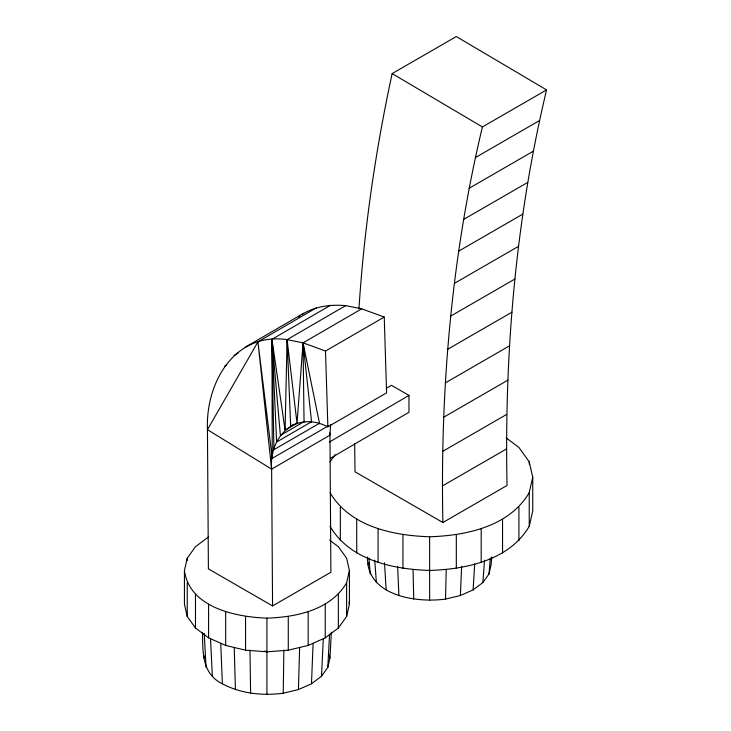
<?xml version="1.0" encoding="UTF-8"?>
<svg xmlns="http://www.w3.org/2000/svg" width="731" height="731" viewBox="0 0 731 731"><rect width="100%" height="100%" fill="white"/><g stroke="black" fill="none" stroke-linecap="round" stroke-linejoin="round"><path stroke-width="1.1" d="M546.569 89.904C515.684 219.209 504.271 352.726 507.04 485.475L442.876 522.519C440.108 389.769 451.52 256.252 482.405 126.947L546.569 89.904L456.299 36.55L392.136 73.593C375.423 151.089 364.02 229.735 358.948 308.857M202.487 632.251C202.852 652.089 201.71 673.726 222.37 683.796C240.928 693.71 262.593 695.93 283.235 693.207L283.866 650.069M297.736 422.71L285.081 430.075L287.1 339.632L345.699 305.622L361.717 308.838L384.232 317.053L386.589 392.849L327.863 426.831C295.799 410.338 268.971 436.105 271.63 469.128L272.562 605.926L330.887 572.245L329.955 435.173L330.586 424.565M367.501 556.94C366.231 595.829 416.213 603.13 445.544 599.073L446.221 569.403M283.235 693.207L298.431 689.58L299.628 647.438M298.431 689.58L311.479 683.796L313.096 643.454M445.544 599.073L460.366 595.527L461.645 566.351M311.479 683.796L321.494 676.257L323.303 639.031M321.494 676.257L327.78 667.485L329.562 634.517M327.78 667.485L329.928 658.074L331.362 632.251M460.366 595.527L473.103 589.89L474.693 563.875M473.103 589.89L482.871 582.543L484.534 560.165M361.717 308.838L303.054 342.839L297.014 423.313L287.1 339.632C234.285 331.947 205.457 383.163 207.449 429.654L208.399 568.882L272.562 605.926M482.871 582.543L489.012 573.981L490.309 558.128M491.762 556.94L491.104 564.798L489.012 573.981M329.626 540.127L338.362 546.697L346.604 558.182L349.418 570.509L349.418 604.19L346.604 616.516L338.362 628.002L325.249 637.861L308.171 645.436L288.27 650.188L266.925 651.814L245.57 650.188L225.678 645.436L208.591 637.861L195.479 628.002L187.246 616.516L184.431 604.19L184.431 570.509L187.246 558.182L195.479 546.697L208.591 536.837M203.912 658.074L204.388 655.981M346.604 616.516L346.604 582.835L349.418 570.509M368.159 564.798L368.625 562.751M330.028 526.32C349.985 560.321 393.077 569.275 429.627 570.445C466.186 569.275 509.279 560.321 529.235 526.32L529.235 492.639L532.744 477.233L529.235 461.828L518.928 447.463L506.19 437.878M529.235 526.32L532.744 510.914L532.744 477.233M330.028 461.828L335.182 454.645M184.431 570.509C189.42 607.662 235.939 617.074 266.925 618.134C296.165 617.202 330.64 610.038 346.604 582.835M330.028 492.639C349.985 526.649 393.077 535.595 429.627 536.764C466.186 535.595 509.279 526.649 529.235 492.639M298.531 316.998L300.249 315.746M301.976 314.485C314.878 306.28 330.686 304.306 345.699 305.622M386.553 388.188L391.46 385.301L408.967 395.407L408.967 412.247L330.43 458.291M329.361 442.081L408.967 395.407M245.241 347.225L303.694 313.233M234.103 355.339L237.995 353.082M316.432 307.833L257.942 341.843L207.449 429.654L271.63 469.128L329.955 435.173L329.718 432.916M224.709 366.067L226.656 364.933M330.522 305.284L271.969 339.303L272.261 458.319L328.603 425.707M293.579 424.309L290.655 426.009L287.1 339.632L303.054 342.839L325.514 351.035L384.232 317.053M304.708 421.303L280.384 435.438L271.969 339.303L273.915 449.684L318.634 423.761M310.675 422.253L276.638 442.017L271.969 339.303L285.081 430.075M475.406 157.576L539.569 120.524M469.165 188.251L533.328 151.207M463.582 219.455L527.745 182.412M458.639 251.172L522.802 214.128M454.362 283.381L518.526 246.338M450.735 316.075L514.898 279.032M447.774 349.226L511.938 312.183M445.462 382.825L509.626 345.781M443.808 417.154L507.972 380.111M442.456 451.493L506.62 414.45M442.419 485.951L506.583 448.907M264.86 650.901L266.925 651.814M442.876 522.519L355.019 471.797L354.672 443.754M392.136 73.593L482.405 126.947M348.943 602.134L349.418 604.19M329.215 654.93L329.928 658.074M304.041 422.043L303.054 342.839L319.602 423.816M272.261 458.319L257.942 341.843L271.63 469.128M303.054 342.839L311.607 422.207M368.954 558.128L370.251 573.981M374.729 560.165L376.392 582.543M384.497 562.742L386.16 589.89M204.223 633.375L206.06 667.485M210.537 639.031L212.356 676.257M397.618 566.351L398.898 595.527M220.753 643.454L222.37 683.796M325.514 351.035L327.863 426.831M234.222 647.438L235.419 689.58M413.042 569.403L413.719 599.073M249.975 650.069L250.614 693.207M529.235 461.828L529.235 464.075M518.928 507.003L518.928 540.675M502.544 519.33L502.544 553.011M481.19 528.787L481.19 562.468M456.318 534.736L456.318 568.416M429.627 536.764L429.627 600.288M402.945 534.736L402.945 568.416M378.073 528.787L378.073 562.468M356.719 519.33L356.719 553.011M340.335 507.003L340.335 540.675M338.362 594.321L338.362 628.002M325.249 604.19L325.249 637.861M308.171 611.756L308.171 645.436M288.27 616.516L288.27 650.188M266.925 618.134L266.925 694.45M245.57 616.516L245.57 650.188M225.678 611.756L225.678 645.436M208.591 604.19L208.591 637.861M195.479 594.321L195.479 628.002M187.246 558.182L187.246 560.43M187.246 582.835L187.246 616.516"/></g></svg>
